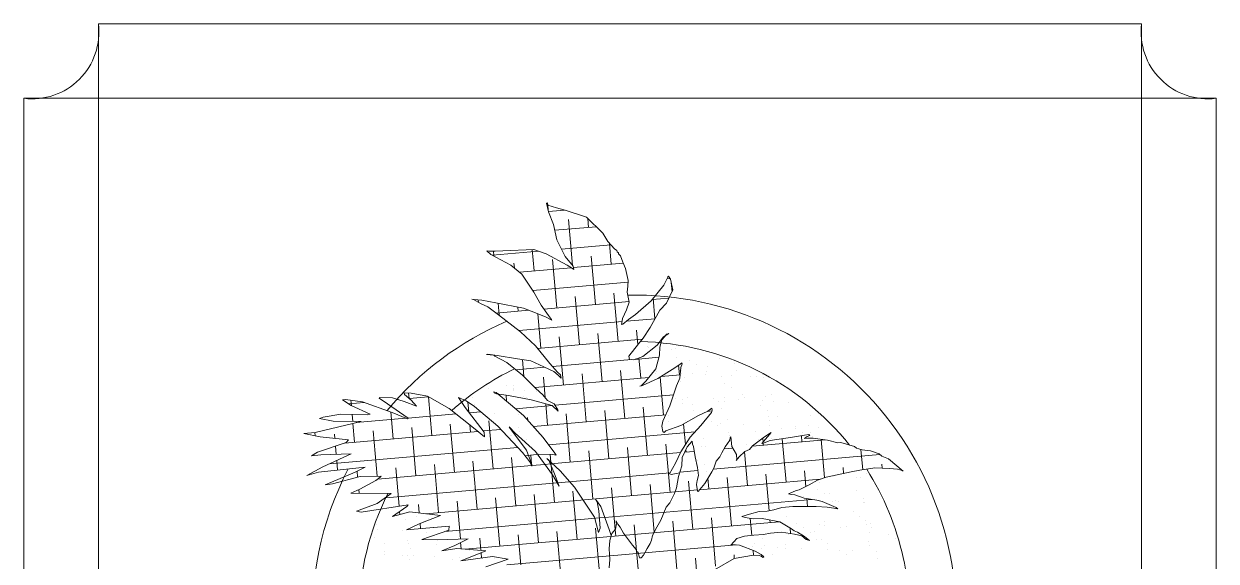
# Model space of a CAD drawing. Header units: inches. Extents: x 20.7 to 35, y 8 to 22.
# Drawn here: x 22.811 to 23.531, y 10.792 to 11.117 of the extents above; entities that cross this region are included whole.
import ezdxf

# ---------------------------------------------------------------- set-up
doc = ezdxf.new("R2010")
doc.units = ezdxf.units.IN
doc.header["$MEASUREMENT"] = 0
doc.layers.add('FURNITURE D 1 50', color=252, linetype='Continuous', lineweight=13)

msp = doc.modelspace()

# ---------------------------------------------------------------- linework, layer by layer
at = {"layer": 'FURNITURE D 1 50'}
for p, q in [((22.85643, 11.11678), (22.85643, 10.39678)), ((23.48643, 11.11678), (22.85643, 11.11678)), ((23.48643, 10.39678), (23.48643, 11.11678)), ((23.53143, 11.07178), (22.81143, 11.07178)), ((22.81143, 11.07178), (22.81143, 10.44178)), ((23.53143, 10.44178), (23.53143, 11.07178)), ((23.12709, 11.00848), (23.12761, 11.0086)), ((23.12826, 11.00324), (23.12709, 11.00848)), ((23.12761, 11.0086), (23.12789, 11.00733)), ((23.12814, 11.00378), (23.12778, 11.00783)), ((23.12789, 11.00733), (23.13316, 11.00565)), ((23.12821, 11.00345), (23.13788, 11.0043)), ((23.13131, 10.99557), (23.12826, 11.00324)), ((23.13316, 11.00565), (23.13838, 11.00415)), ((23.13838, 11.00415), (23.15126, 10.99999)), ((23.13335, 10.98636), (23.13131, 10.99557)), ((23.14277, 10.9708), (23.14033, 10.99864)), ((23.15126, 10.99999), (23.161, 10.99039)), ((23.1525, 10.99383), (23.15202, 10.99924)), ((23.13209, 10.99205), (23.1571, 10.99424)), ((23.161, 10.99039), (23.16401, 10.98537)), ((23.10059, 10.97967), (23.11945, 10.98043)), ((23.11957, 10.96746), (23.11844, 10.98039)), ((23.11945, 10.98043), (23.1268, 10.97789)), ((23.13831, 10.97627), (23.13335, 10.98636)), ((23.13615, 10.98066), (23.16585, 10.98326)), ((23.16401, 10.98537), (23.16802, 10.98076)), ((23.16619, 10.97154), (23.16509, 10.98413)), ((23.16802, 10.98076), (23.1696, 10.97979)), ((23.09109, 10.97965), (23.0925, 10.97939)), ((23.09346, 10.97752), (23.09109, 10.97965)), ((23.0925, 10.97939), (23.09603, 10.97942)), ((23.10548, 10.97108), (23.09346, 10.97752)), ((23.09442, 10.97701), (23.1223, 10.97945)), ((23.09529, 10.97654), (23.09503, 10.97941)), ((23.09603, 10.97942), (23.10059, 10.97967)), ((23.1268, 10.97789), (23.13947, 10.97103)), ((23.13326, 10.94517), (23.13071, 10.97431)), ((23.14316, 10.97033), (23.13831, 10.97627)), ((23.15657, 10.94721), (23.15403, 10.97635)), ((23.1696, 10.97979), (23.16976, 10.97906)), ((23.16976, 10.97906), (23.17043, 10.97845)), ((23.17043, 10.97845), (23.17055, 10.97791)), ((23.17055, 10.97791), (23.17165, 10.97664)), ((23.17165, 10.97664), (23.17305, 10.97278)), ((23.11215, 10.96554), (23.10548, 10.97108)), ((23.10767, 10.96927), (23.1074, 10.97227)), ((23.11076, 10.96669), (23.14187, 10.96941)), ((23.13947, 10.97103), (23.14266, 10.96889)), ((23.14266, 10.96889), (23.1436, 10.96834)), ((23.1436, 10.96834), (23.14316, 10.97033)), ((23.14333, 10.96954), (23.17332, 10.97217)), ((23.17305, 10.97278), (23.17471, 10.96897)), ((23.17471, 10.96897), (23.17631, 10.96174)), ((23.11945, 10.95465), (23.11215, 10.96554)), ((23.11878, 10.95565), (23.17629, 10.96068)), ((23.17631, 10.96174), (23.17625, 10.95832)), ((23.19017, 10.94946), (23.19786, 10.95893)), ((23.19786, 10.95893), (23.20034, 10.96366)), ((23.19986, 10.96274), (23.20169, 10.9629)), ((23.20022, 10.9642), (23.20074, 10.96431)), ((23.20034, 10.96366), (23.20022, 10.9642)), ((23.20074, 10.96431), (23.20196, 10.9625)), ((23.20196, 10.9625), (23.2034, 10.95599)), ((23.20288, 10.95494), (23.20238, 10.96059)), ((23.12392, 10.94673), (23.11945, 10.95465)), ((23.14696, 10.92288), (23.14441, 10.95202)), ((23.17027, 10.92492), (23.16772, 10.95406)), ((23.17625, 10.95832), (23.17572, 10.9546)), ((23.17572, 10.9546), (23.17704, 10.94863)), ((23.2034, 10.95599), (23.19944, 10.9481)), ((23.08204, 10.95053), (23.08346, 10.95028)), ((23.08294, 10.95016), (23.08204, 10.95053)), ((23.08759, 10.94759), (23.08294, 10.95016)), ((23.08346, 10.95028), (23.08793, 10.94975)), ((23.086, 10.94847), (23.08586, 10.94999)), ((23.09152, 10.94581), (23.08759, 10.94759)), ((23.08793, 10.94975), (23.09642, 10.94822)), ((23.09802, 10.94099), (23.09152, 10.94581)), ((23.09642, 10.94822), (23.11318, 10.94492)), ((23.09842, 10.94068), (23.09779, 10.94794)), ((23.10995, 10.94313), (23.10974, 10.9456)), ((23.11318, 10.94492), (23.12237, 10.94146)), ((23.12825, 10.94067), (23.12392, 10.94673)), ((23.12552, 10.94449), (23.17696, 10.94899)), ((23.17533, 10.94408), (23.17296, 10.93882)), ((23.17704, 10.94863), (23.17533, 10.94408)), ((23.18087, 10.94114), (23.19017, 10.94946)), ((23.19078, 10.9502), (23.20094, 10.95109)), ((23.19256, 10.93859), (23.19147, 10.95106)), ((23.19944, 10.9481), (23.1955, 10.94381)), ((23.09669, 10.94197), (23.11642, 10.9437)), ((23.11144, 10.93069), (23.09802, 10.94099)), ((23.11048, 10.93143), (23.17271, 10.93688)), ((23.12365, 10.92084), (23.12183, 10.94166)), ((23.12237, 10.94146), (23.12686, 10.93961)), ((23.12686, 10.93961), (23.13027, 10.93771)), ((23.13015, 10.93825), (23.12825, 10.94067)), ((23.13027, 10.93771), (23.13015, 10.93825)), ((23.17276, 10.93726), (23.17243, 10.9351)), ((23.17296, 10.93882), (23.17276, 10.93726)), ((23.17321, 10.93527), (23.17665, 10.93812)), ((23.17544, 10.93712), (23.19258, 10.93862)), ((23.17665, 10.93812), (23.18087, 10.94114)), ((23.1955, 10.94381), (23.18965, 10.93342)), ((23.12038, 10.92224), (23.11144, 10.93069)), ((23.16065, 10.90059), (23.1581, 10.92973)), ((23.17243, 10.9351), (23.17321, 10.93527)), ((23.18218, 10.92298), (23.18142, 10.93177)), ((23.18965, 10.93342), (23.18537, 10.92697)), ((23.19773, 10.92762), (23.20082, 10.92963)), ((23.20082, 10.92963), (23.19952, 10.92935)), ((23.12166, 10.92067), (23.18474, 10.92619)), ((23.13734, 10.89855), (23.13479, 10.92769)), ((23.1826, 10.92351), (23.17667, 10.91594)), ((23.18537, 10.92697), (23.1826, 10.92351)), ((23.18514, 10.91573), (23.19395, 10.92261)), ((23.19395, 10.92261), (23.19773, 10.92762)), ((23.19675, 10.92589), (23.19556, 10.92145)), ((23.1985, 10.92779), (23.19675, 10.92589)), ((23.19952, 10.92935), (23.1985, 10.92779)), ((23.09083, 10.91702), (23.0916, 10.9172)), ((23.09525, 10.91668), (23.09083, 10.91702)), ((23.0916, 10.9172), (23.09722, 10.91636)), ((23.09593, 10.91607), (23.09525, 10.91668)), ((23.10305, 10.91215), (23.09593, 10.91607)), ((23.09722, 10.91636), (23.10962, 10.91436)), ((23.12898, 10.91164), (23.12038, 10.92224)), ((23.17667, 10.91594), (23.17711, 10.91395)), ((23.17986, 10.91381), (23.18514, 10.91573)), ((23.18062, 10.91408), (23.19491, 10.91533)), ((23.18781, 10.92183), (23.18781, 10.92183)), ((23.18887, 10.92135), (23.18887, 10.92135)), ((23.19527, 10.91665), (23.19302, 10.90838)), ((23.19556, 10.92145), (23.19527, 10.91665)), ((23.20243, 10.92028), (23.20243, 10.92028)), ((23.20477, 10.92065), (23.20477, 10.92065)), ((23.20582, 10.91548), (23.20582, 10.91548)), ((23.21997, 10.91999), (23.21997, 10.91999)), ((23.1126, 10.90459), (23.10305, 10.91215)), ((23.10858, 10.90778), (23.12585, 10.90929)), ((23.10962, 10.91436), (23.11748, 10.91326)), ((23.11339, 10.9038), (23.11251, 10.91396)), ((23.11748, 10.91326), (23.12537, 10.90951)), ((23.12537, 10.90951), (23.13144, 10.90668)), ((23.13367, 10.90642), (23.12898, 10.91164)), ((23.13071, 10.90971), (23.17838, 10.91389)), ((23.17711, 10.91395), (23.17986, 10.91381)), ((23.18063, 10.91474), (23.18063, 10.91474)), ((23.18396, 10.90263), (23.18289, 10.91491)), ((23.19302, 10.90838), (23.18709, 10.90081)), ((23.20291, 10.90791), (23.20765, 10.91105)), ((23.20728, 10.90467), (23.20677, 10.91047)), ((23.20809, 10.90906), (23.2076, 10.9027)), ((23.20765, 10.91105), (23.20882, 10.91188)), ((23.20894, 10.91134), (23.20809, 10.90906)), ((23.20882, 10.91188), (23.20894, 10.91134)), ((23.21325, 10.91339), (23.21325, 10.91339)), ((23.21739, 10.91075), (23.21739, 10.91075)), ((23.22451, 10.90988), (23.22451, 10.90988)), ((23.23121, 10.91463), (23.23121, 10.91463)), ((23.2404, 10.91171), (23.2404, 10.91171)), ((23.12064, 10.89652), (23.1126, 10.90459)), ((23.12012, 10.89704), (23.18885, 10.90306)), ((23.12627, 10.89088), (23.12518, 10.90336)), ((23.13144, 10.90668), (23.13411, 10.90443)), ((23.1354, 10.90472), (23.13367, 10.90642)), ((23.13411, 10.90443), (23.13584, 10.90273)), ((23.13584, 10.90273), (23.1354, 10.90472)), ((23.15104, 10.87626), (23.14849, 10.9054)), ((23.17435, 10.8783), (23.1718, 10.90744)), ((23.18494, 10.89825), (23.19434, 10.90241)), ((23.18709, 10.90081), (23.1853, 10.89908)), ((23.18772, 10.90116), (23.18772, 10.90116)), ((23.19287, 10.90576), (23.19287, 10.90576)), ((23.19363, 10.90646), (23.19363, 10.90646)), ((23.19434, 10.90241), (23.20291, 10.90791)), ((23.19766, 10.88034), (23.19565, 10.90326)), ((23.19637, 10.90371), (23.20775, 10.90471)), ((23.2076, 10.9027), (23.20563, 10.89809)), ((23.20876, 10.90759), (23.20876, 10.90759)), ((23.20883, 10.9058), (23.20883, 10.9058)), ((23.21017, 10.90313), (23.21017, 10.90313)), ((23.21504, 10.90552), (23.21504, 10.90552)), ((23.22304, 10.90518), (23.22304, 10.90518)), ((23.22387, 10.90662), (23.22387, 10.90662)), ((23.23265, 10.90368), (23.23265, 10.90368)), ((23.23894, 10.90448), (23.23894, 10.90448)), ((23.24181, 10.90725), (23.24181, 10.90725)), ((23.25048, 10.90353), (23.25048, 10.90353)), ((23.25413, 10.90382), (23.25413, 10.90382)), ((23.25774, 10.90516), (23.25774, 10.90516)), ((23.25805, 10.90284), (23.25805, 10.90284)), ((23.04539, 10.89369), (23.04108, 10.89392)), ((23.04108, 10.89392), (23.04122, 10.89284)), ((23.0441, 10.89043), (23.0438, 10.89378)), ((23.05519, 10.89175), (23.04539, 10.89369)), ((23.09188, 10.89622), (23.09188, 10.89622)), ((23.09527, 10.8945), (23.09543, 10.89378)), ((23.09673, 10.89406), (23.09527, 10.8945)), ((23.09543, 10.89378), (23.09689, 10.89334)), ((23.10538, 10.88688), (23.09673, 10.89406)), ((23.10281, 10.89828), (23.10281, 10.89828)), ((23.10692, 10.89853), (23.10692, 10.89853)), ((23.10695, 10.89564), (23.10695, 10.89564)), ((23.10707, 10.89556), (23.10707, 10.89556)), ((23.10723, 10.89621), (23.10723, 10.89621)), ((23.11385, 10.89524), (23.11385, 10.89524)), ((23.12475, 10.89269), (23.12064, 10.89652)), ((23.12129, 10.89494), (23.12129, 10.89494)), ((23.18339, 10.8979), (23.18494, 10.89825)), ((23.18416, 10.89807), (23.18339, 10.8979)), ((23.1853, 10.89908), (23.18416, 10.89807)), ((23.20563, 10.89809), (23.20151, 10.88599)), ((23.20777, 10.90063), (23.20777, 10.90063)), ((23.23468, 10.89973), (23.23468, 10.89973)), ((23.23883, 10.89709), (23.23883, 10.89709)), ((23.00572, 10.88976), (23.00388, 10.88962)), ((23.00388, 10.88962), (23.00903, 10.88627)), ((23.016, 10.88839), (23.00572, 10.88976)), ((23.00759, 10.8872), (23.01703, 10.88802)), ((23.00923, 10.88617), (23.00896, 10.88933)), ((23.0339, 10.88206), (23.016, 10.88839)), ((23.02627, 10.89113), (23.02591, 10.8907)), ((23.02591, 10.8907), (23.03094, 10.88721)), ((23.03404, 10.89089), (23.02627, 10.89113)), ((23.03094, 10.88721), (23.04348, 10.87862)), ((23.04111, 10.88859), (23.03404, 10.89089)), ((23.03649, 10.88973), (23.03737, 10.8898)), ((23.04846, 10.8858), (23.04111, 10.88859)), ((23.04122, 10.89284), (23.04528, 10.88943)), ((23.04413, 10.8904), (23.05578, 10.89141)), ((23.04528, 10.88943), (23.04846, 10.8858)), ((23.06836, 10.88433), (23.05519, 10.89175)), ((23.05779, 10.8681), (23.05575, 10.89143)), ((23.07856, 10.88905), (23.07395, 10.89099)), ((23.07395, 10.89099), (23.07793, 10.885)), ((23.08359, 10.88556), (23.07856, 10.88905)), ((23.08005, 10.88223), (23.07951, 10.8884)), ((23.08221, 10.89112), (23.08221, 10.89112)), ((23.08362, 10.88666), (23.08362, 10.88666)), ((23.09689, 10.89334), (23.10418, 10.8923)), ((23.09796, 10.8934), (23.09796, 10.8934)), ((23.10295, 10.8889), (23.10264, 10.89252)), ((23.10418, 10.8923), (23.11782, 10.88963)), ((23.1131, 10.88025), (23.10538, 10.88688)), ((23.11343, 10.89152), (23.11343, 10.89152)), ((23.11525, 10.89077), (23.11525, 10.89077)), ((23.11782, 10.88963), (23.13054, 10.8862)), ((23.12771, 10.88917), (23.12475, 10.89269)), ((23.12773, 10.87422), (23.12659, 10.88726)), ((23.13167, 10.88721), (23.12771, 10.88917)), ((23.13385, 10.88352), (23.13167, 10.88721)), ((23.13218, 10.88635), (23.20377, 10.89262)), ((23.20501, 10.89015), (23.20501, 10.89015)), ((23.20916, 10.88751), (23.20916, 10.88751)), ((23.20921, 10.88968), (23.20921, 10.88968)), ((23.2119, 10.89098), (23.2119, 10.89098)), ((23.21524, 10.88706), (23.21524, 10.88706)), ((23.2278, 10.89029), (23.2278, 10.89029)), ((23.23112, 10.8889), (23.23112, 10.8889)), ((23.2343, 10.89116), (23.2343, 10.89116)), ((23.23461, 10.88884), (23.23461, 10.88884)), ((23.24299, 10.88962), (23.24299, 10.88962)), ((23.2453, 10.89297), (23.2453, 10.89297)), ((23.24687, 10.89118), (23.24687, 10.89118)), ((23.2572, 10.889), (23.2572, 10.889)), ((23.25949, 10.89189), (23.25949, 10.89189)), ((23.26276, 10.89302), (23.26276, 10.89302)), ((23.26417, 10.88855), (23.26417, 10.88855)), ((23.2731, 10.88831), (23.2731, 10.88831)), ((23.00277, 10.88088), (22.99225, 10.87907)), ((23.01908, 10.88049), (23.00277, 10.88088)), ((23.00903, 10.88627), (23.02052, 10.88097)), ((23.01007, 10.87662), (23.00971, 10.88071)), ((23.02052, 10.88097), (23.01908, 10.88049)), ((23.03448, 10.86606), (23.03306, 10.88236)), ((23.04301, 10.87805), (23.0339, 10.88206)), ((23.04346, 10.87859), (23.0724, 10.88112)), ((23.08396, 10.87196), (23.06836, 10.88433)), ((23.07793, 10.885), (23.08933, 10.87011)), ((23.08036, 10.88182), (23.08732, 10.88243)), ((23.09762, 10.87379), (23.08359, 10.88556)), ((23.09593, 10.88136), (23.09593, 10.88136)), ((23.10842, 10.88427), (23.1305, 10.88621)), ((23.11015, 10.88074), (23.11015, 10.88074)), ((23.12502, 10.86696), (23.1131, 10.88025)), ((23.11918, 10.87347), (23.19901, 10.88046)), ((23.13054, 10.8862), (23.13401, 10.88279)), ((23.13401, 10.88279), (23.13385, 10.88352)), ((23.14142, 10.85193), (23.13887, 10.88107)), ((23.16473, 10.85397), (23.16218, 10.88311)), ((23.18804, 10.85601), (23.18549, 10.88515)), ((23.20151, 10.88599), (23.19732, 10.87672)), ((23.20089, 10.88032), (23.20089, 10.88032)), ((23.2082, 10.8742), (23.21884, 10.88016)), ((23.21563, 10.88338), (23.21563, 10.88338)), ((23.21884, 10.88016), (23.22452, 10.88274)), ((23.22661, 10.88188), (23.22016, 10.8742)), ((23.22436, 10.88267), (23.22696, 10.8829)), ((23.22452, 10.88274), (23.22683, 10.88458)), ((23.22711, 10.88332), (23.22661, 10.88188)), ((23.22683, 10.88458), (23.22711, 10.88332)), ((23.23253, 10.88443), (23.23253, 10.88443)), ((23.25611, 10.88608), (23.25611, 10.88608)), ((23.26026, 10.88344), (23.26026, 10.88344)), ((23.26114, 10.87936), (23.26114, 10.87936)), ((23.26673, 10.87932), (23.26673, 10.87932)), ((23.28632, 10.8801), (23.28632, 10.8801)), ((23.0151, 10.87658), (22.98734, 10.86991)), ((22.99225, 10.87907), (22.98993, 10.87837)), ((22.98993, 10.87837), (22.99824, 10.87671)), ((22.99824, 10.87671), (23.0151, 10.87658)), ((23.01117, 10.86402), (23.01018, 10.8754)), ((23.01204, 10.87584), (23.04206, 10.87847)), ((23.04348, 10.87862), (23.04301, 10.87805)), ((23.04818, 10.84377), (23.04563, 10.87291)), ((23.07149, 10.84581), (23.06894, 10.87495)), ((23.0811, 10.87014), (23.08072, 10.87453)), ((23.0948, 10.84785), (23.09225, 10.87699)), ((23.11262, 10.85782), (23.09762, 10.87379)), ((23.1045, 10.87333), (23.10577, 10.87154)), ((23.10821, 10.86949), (23.1045, 10.87333)), ((23.10457, 10.87242), (23.10457, 10.87242)), ((23.11032, 10.87273), (23.11032, 10.87273)), ((23.11571, 10.87734), (23.11556, 10.87903)), ((23.19732, 10.87672), (23.19662, 10.87372)), ((23.19662, 10.87372), (23.19734, 10.87047)), ((23.19916, 10.87087), (23.2082, 10.8742)), ((23.20076, 10.87679), (23.20076, 10.87679)), ((23.21096, 10.86259), (23.20986, 10.87513)), ((23.21086, 10.87715), (23.21086, 10.87715)), ((23.22016, 10.8742), (23.21385, 10.86711)), ((23.22645, 10.87649), (23.22645, 10.87649)), ((23.23059, 10.87385), (23.23059, 10.87385)), ((23.23185, 10.87543), (23.23185, 10.87543)), ((23.23605, 10.87789), (23.23605, 10.87789)), ((23.24606, 10.87481), (23.24606, 10.87481)), ((23.26144, 10.87704), (23.26144, 10.87704)), ((23.26196, 10.87411), (23.26196, 10.87411)), ((23.26924, 10.87248), (23.26924, 10.87248)), ((23.27716, 10.87345), (23.27716, 10.87345)), ((23.27755, 10.87243), (23.27755, 10.87243)), ((23.28513, 10.87432), (23.28513, 10.87432)), ((23.29137, 10.87283), (23.29137, 10.87283)), ((22.98734, 10.86991), (22.98058, 10.86929)), ((22.98058, 10.86929), (22.99039, 10.86735)), ((22.98734, 10.86796), (22.98717, 10.86989)), ((22.99039, 10.86735), (23.00743, 10.86537)), ((22.99923, 10.86633), (22.99901, 10.86883)), ((23.00517, 10.8635), (23.08565, 10.87054)), ((23.00743, 10.86537), (23.00612, 10.86381)), ((23.02471, 10.84347), (23.02232, 10.87087)), ((23.08965, 10.86718), (23.08396, 10.87196)), ((23.08879, 10.87081), (23.09953, 10.87175)), ((23.08933, 10.87011), (23.08965, 10.86718)), ((23.10519, 10.86828), (23.10519, 10.86828)), ((23.10577, 10.87154), (23.11489, 10.85929)), ((23.10598, 10.86796), (23.10598, 10.86796)), ((23.12034, 10.85835), (23.10821, 10.86949)), ((23.11062, 10.87041), (23.11062, 10.87041)), ((23.1149, 10.86585), (23.1149, 10.86585)), ((23.13204, 10.85733), (23.12502, 10.86696)), ((23.12825, 10.86252), (23.21665, 10.87025)), ((23.19734, 10.87047), (23.19802, 10.86986)), ((23.19802, 10.86986), (23.19916, 10.87087)), ((23.21385, 10.86711), (23.2082, 10.85827)), ((23.22185, 10.86608), (23.22185, 10.86608)), ((23.23498, 10.86123), (23.23766, 10.86526)), ((23.23706, 10.86973), (23.23706, 10.86973)), ((23.2376, 10.86837), (23.2376, 10.86837)), ((23.23766, 10.86526), (23.23789, 10.86676)), ((23.23789, 10.86676), (23.23836, 10.86733)), ((23.23836, 10.86733), (23.239, 10.86148)), ((23.25116, 10.86153), (23.29524, 10.86539)), ((23.25135, 10.86175), (23.25868, 10.86719)), ((23.25349, 10.8702), (23.25349, 10.8702)), ((23.25489, 10.86574), (23.25489, 10.86574)), ((23.26268, 10.86988), (23.25708, 10.86322)), ((23.25781, 10.86408), (23.2576, 10.86639)), ((23.25853, 10.8637), (23.26209, 10.86506)), ((23.25868, 10.86719), (23.26268, 10.86988)), ((23.26209, 10.86506), (23.27555, 10.86706)), ((23.26288, 10.86609), (23.26288, 10.86609)), ((23.27167, 10.83983), (23.26937, 10.86614)), ((23.27555, 10.86706), (23.28277, 10.86824)), ((23.28129, 10.86416), (23.28096, 10.86795)), ((23.28169, 10.86979), (23.28169, 10.86979)), ((23.28277, 10.86824), (23.28551, 10.86861)), ((23.28455, 10.86748), (23.28284, 10.86626)), ((23.28284, 10.86626), (23.28481, 10.86654)), ((23.28611, 10.8681), (23.28455, 10.86748)), ((23.28481, 10.86654), (23.28815, 10.86639)), ((23.28551, 10.86861), (23.28611, 10.8681)), ((23.28653, 10.86986), (23.28653, 10.86986)), ((23.28797, 10.86757), (23.28797, 10.86757)), ((23.28815, 10.86639), (23.29681, 10.86516)), ((23.29492, 10.84262), (23.2929, 10.86572)), ((23.29681, 10.86516), (23.30287, 10.86371)), ((22.98881, 10.85804), (22.98517, 10.85578)), ((23.00612, 10.86381), (22.98881, 10.85804)), ((22.99607, 10.85096), (23.10972, 10.8609)), ((23.00007, 10.85667), (22.99963, 10.86165)), ((23.11206, 10.85946), (23.11206, 10.85946)), ((23.11695, 10.85225), (23.11262, 10.85782)), ((23.11489, 10.85929), (23.11822, 10.85046)), ((23.12015, 10.85874), (23.12015, 10.85874)), ((23.13073, 10.84431), (23.12034, 10.85835)), ((23.12947, 10.85088), (23.20795, 10.85775)), ((23.15512, 10.82964), (23.15257, 10.85878)), ((23.17843, 10.83168), (23.17588, 10.86082)), ((23.20174, 10.83372), (23.19919, 10.86285)), ((23.2082, 10.85827), (23.20486, 10.85128)), ((23.20906, 10.8547), (23.21204, 10.86114)), ((23.21058, 10.85798), (23.21624, 10.85847)), ((23.21135, 10.85805), (23.21124, 10.8594)), ((23.21204, 10.86114), (23.21502, 10.86469)), ((23.21261, 10.86388), (23.21261, 10.86388)), ((23.21502, 10.86469), (23.2152, 10.86284)), ((23.2152, 10.86284), (23.21574, 10.86142)), ((23.21574, 10.86142), (23.21678, 10.85523)), ((23.22071, 10.86123), (23.22071, 10.86123)), ((23.22326, 10.86162), (23.22326, 10.86162)), ((23.23297, 10.8576), (23.23498, 10.86123)), ((23.23433, 10.86006), (23.23953, 10.86051)), ((23.23467, 10.86009), (23.23462, 10.86059)), ((23.239, 10.86148), (23.24175, 10.85651)), ((23.24338, 10.85515), (23.24688, 10.85849)), ((23.24836, 10.83779), (23.24658, 10.8582)), ((23.24688, 10.85849), (23.24956, 10.85962)), ((23.24788, 10.86284), (23.24788, 10.86284)), ((23.24956, 10.85962), (23.25135, 10.86175)), ((23.25708, 10.86322), (23.25853, 10.8637)), ((23.25798, 10.86213), (23.25786, 10.86348)), ((23.30287, 10.86371), (23.30472, 10.86385)), ((23.30472, 10.86385), (23.30968, 10.86234)), ((23.30968, 10.86234), (23.31307, 10.86143)), ((23.31307, 10.86143), (23.31429, 10.8604)), ((23.31429, 10.8604), (23.31567, 10.85997)), ((23.31567, 10.85997), (23.31757, 10.85935)), ((23.31799, 10.84736), (23.31692, 10.85956)), ((23.31757, 10.85935), (23.3226, 10.85875)), ((23.3226, 10.85875), (23.32798, 10.8569)), ((22.98517, 10.85578), (22.99084, 10.85634)), ((22.99084, 10.85634), (23.00906, 10.857)), ((23.00906, 10.857), (22.99202, 10.84907)), ((23.0009, 10.84717), (23.00039, 10.85297)), ((23.06187, 10.82148), (23.05932, 10.85062)), ((23.08518, 10.82352), (23.08263, 10.85266)), ((23.10849, 10.82556), (23.10595, 10.8547)), ((23.1142, 10.85579), (23.12239, 10.85671)), ((23.11815, 10.84955), (23.11695, 10.85225)), ((23.11801, 10.85102), (23.11756, 10.85617)), ((23.11822, 10.85046), (23.11815, 10.84955)), ((23.11818, 10.84989), (23.12609, 10.85059)), ((23.12239, 10.85671), (23.13087, 10.8565)), ((23.12609, 10.85059), (23.12947, 10.85088)), ((23.13525, 10.84681), (23.12727, 10.85423)), ((23.12727, 10.85423), (23.12849, 10.8532)), ((23.12849, 10.8532), (23.13197, 10.84497)), ((23.12967, 10.85199), (23.12927, 10.85654)), ((23.12985, 10.84999), (23.12967, 10.85199)), ((23.13087, 10.8565), (23.13284, 10.85618)), ((23.13284, 10.85618), (23.13204, 10.85733)), ((23.20486, 10.85128), (23.20135, 10.845)), ((23.20868, 10.84971), (23.20906, 10.8547)), ((23.21678, 10.85523), (23.21823, 10.8487)), ((23.21821, 10.85325), (23.21821, 10.85325)), ((23.22235, 10.85061), (23.22235, 10.85061)), ((23.22767, 10.84773), (23.3284, 10.85654)), ((23.22805, 10.84843), (23.22945, 10.85258)), ((23.22945, 10.85258), (23.23171, 10.85527)), ((23.23171, 10.85527), (23.23297, 10.8576)), ((23.2416, 10.85302), (23.24338, 10.85515)), ((23.24207, 10.85359), (23.2416, 10.85302)), ((23.24175, 10.85651), (23.24207, 10.85359)), ((23.32798, 10.8569), (23.3296, 10.85553)), ((23.32966, 10.84828), (23.32944, 10.85076)), ((23.3296, 10.85553), (23.33348, 10.85397)), ((23.33348, 10.85397), (23.34243, 10.84646)), ((22.99202, 10.84907), (22.98222, 10.844)), ((22.98222, 10.844), (22.9894, 10.84595)), ((22.9894, 10.84595), (23.01753, 10.84893)), ((23.01157, 10.84595), (22.99335, 10.83828)), ((22.99773, 10.83896), (23.01462, 10.84339)), ((23.01753, 10.84893), (23.01157, 10.84595)), ((23.01301, 10.84297), (23.0127, 10.84652)), ((23.01462, 10.84339), (23.02717, 10.84349)), ((23.02511, 10.84175), (23.11801, 10.84988)), ((23.02717, 10.84349), (23.02669, 10.84293)), ((23.03805, 10.82533), (23.03601, 10.84858)), ((23.13181, 10.8276), (23.12985, 10.84999)), ((23.13464, 10.83741), (23.13073, 10.84431)), ((23.13197, 10.84497), (23.13464, 10.83741)), ((23.13389, 10.83952), (23.2016, 10.84545)), ((23.1439, 10.83689), (23.13525, 10.84681)), ((23.20135, 10.845), (23.20229, 10.84445)), ((23.20229, 10.84445), (23.20746, 10.8456)), ((23.2055, 10.83642), (23.20679, 10.84332)), ((23.20679, 10.84332), (23.20868, 10.84971)), ((23.20757, 10.84597), (23.21842, 10.84692)), ((23.21873, 10.84393), (23.21796, 10.84095)), ((23.21823, 10.8487), (23.21873, 10.84393)), ((23.22257, 10.83902), (23.22679, 10.84611)), ((23.22378, 10.84642), (23.22378, 10.84642)), ((23.22679, 10.84611), (23.22805, 10.84843)), ((23.26143, 10.82264), (23.25951, 10.84464)), ((23.28364, 10.83725), (23.28282, 10.84668)), ((23.30258, 10.84438), (23.29588, 10.84299)), ((23.31105, 10.84621), (23.30258, 10.84438)), ((23.30643, 10.84521), (23.30613, 10.84872)), ((23.31631, 10.84711), (23.31105, 10.84621)), ((23.32538, 10.84844), (23.31631, 10.84711)), ((23.32041, 10.84512), (23.32041, 10.84512)), ((23.33412, 10.84812), (23.32538, 10.84844)), ((23.33895, 10.84769), (23.33412, 10.84812)), ((23.34182, 10.84697), (23.33895, 10.84769)), ((23.34151, 10.84705), (23.34149, 10.84725)), ((23.34243, 10.84646), (23.34182, 10.84697)), ((22.99335, 10.83828), (22.99773, 10.83896)), ((23.02394, 10.84089), (23.01435, 10.83564)), ((23.02669, 10.84293), (23.02394, 10.84089)), ((23.02997, 10.83043), (23.13346, 10.83949)), ((23.13346, 10.83949), (23.13389, 10.83952)), ((23.15603, 10.81874), (23.1439, 10.83689)), ((23.16847, 10.81127), (23.16626, 10.83648)), ((23.19209, 10.8097), (23.18957, 10.83852)), ((23.20438, 10.83302), (23.2055, 10.83642)), ((23.21543, 10.81142), (23.21288, 10.84056)), ((23.21796, 10.84095), (23.21767, 10.83854)), ((23.21767, 10.83854), (23.21824, 10.83468)), ((23.21865, 10.83434), (23.22257, 10.83902)), ((23.21942, 10.83526), (23.29239, 10.84165)), ((23.22505, 10.83576), (23.22448, 10.84223)), ((23.23874, 10.81346), (23.23619, 10.8426)), ((23.28567, 10.83826), (23.27971, 10.83529)), ((23.29075, 10.84101), (23.28567, 10.83826)), ((23.29588, 10.84299), (23.29075, 10.84101)), ((23.29167, 10.83945), (23.29167, 10.83945)), ((23.30018, 10.84308), (23.30018, 10.84308)), ((23.31439, 10.84246), (23.31439, 10.84246)), ((23.31655, 10.84251), (23.31655, 10.84251)), ((23.01435, 10.83564), (23.00887, 10.83324)), ((23.00887, 10.83324), (23.03329, 10.83304)), ((23.01387, 10.8332), (23.01368, 10.83535)), ((23.03329, 10.83304), (23.02472, 10.82695)), ((23.05414, 10.8208), (23.20469, 10.83397)), ((23.09888, 10.80123), (23.09633, 10.83037)), ((23.12219, 10.80327), (23.11964, 10.83241)), ((23.1455, 10.80531), (23.14295, 10.83445)), ((23.15977, 10.82526), (23.15654, 10.82967)), ((23.15654, 10.82967), (23.1576, 10.82805)), ((23.16227, 10.81852), (23.28732, 10.82946)), ((23.20147, 10.82749), (23.20438, 10.83302)), ((23.20469, 10.83397), (23.21817, 10.83515)), ((23.21824, 10.83468), (23.21865, 10.83434)), ((23.27739, 10.83458), (23.27315, 10.83283)), ((23.27315, 10.83283), (23.27484, 10.83237)), ((23.27484, 10.83237), (23.2771, 10.83217)), ((23.2771, 10.83217), (23.28267, 10.83015)), ((23.27971, 10.83529), (23.27739, 10.83458)), ((23.28232, 10.83097), (23.28232, 10.83097)), ((23.28267, 10.83015), (23.29037, 10.829)), ((23.2847, 10.82519), (23.28428, 10.82991)), ((23.29037, 10.829), (23.29344, 10.82812)), ((23.29074, 10.83553), (23.29074, 10.83553)), ((23.29489, 10.83289), (23.29489, 10.83289)), ((23.29821, 10.83281), (23.29821, 10.83281)), ((23.31396, 10.83509), (23.31396, 10.83509)), ((23.3182, 10.82998), (23.3182, 10.82998)), ((23.02472, 10.82695), (23.01226, 10.82242)), ((23.01226, 10.82242), (23.01512, 10.82171)), ((23.01512, 10.82171), (23.04348, 10.82619)), ((23.04264, 10.8252), (23.03407, 10.8191)), ((23.03407, 10.8191), (23.04445, 10.82199)), ((23.03848, 10.82033), (23.03833, 10.82213)), ((23.04348, 10.82619), (23.04264, 10.8252)), ((23.04445, 10.82199), (23.06299, 10.81972)), ((23.05014, 10.82129), (23.04971, 10.82629)), ((23.07501, 10.80557), (23.07302, 10.82833)), ((23.1576, 10.82805), (23.1586, 10.82262)), ((23.1586, 10.82262), (23.15953, 10.81218)), ((23.16497, 10.81123), (23.15977, 10.82526)), ((23.196, 10.81685), (23.19921, 10.82479)), ((23.19921, 10.82479), (23.20147, 10.82749)), ((23.25545, 10.82206), (23.24972, 10.82059)), ((23.26024, 10.8224), (23.25545, 10.82206)), ((23.26441, 10.82324), (23.26024, 10.8224)), ((23.26906, 10.82466), (23.26441, 10.82324)), ((23.26522, 10.8233), (23.26522, 10.8233)), ((23.26798, 10.82423), (23.26798, 10.82423)), ((23.27581, 10.82527), (23.26906, 10.82466)), ((23.28543, 10.82518), (23.27581, 10.82527)), ((23.28986, 10.82509), (23.28543, 10.82518)), ((23.29654, 10.8248), (23.28986, 10.82509)), ((23.29312, 10.8285), (23.29312, 10.8285)), ((23.29344, 10.82812), (23.30193, 10.82462)), ((23.30049, 10.82414), (23.29654, 10.8248)), ((23.29962, 10.82835), (23.29962, 10.82835)), ((23.30295, 10.82377), (23.30049, 10.82414)), ((23.30136, 10.82877), (23.30136, 10.82877)), ((23.30193, 10.82462), (23.30295, 10.82377)), ((23.30325, 10.82827), (23.30325, 10.82827)), ((23.31218, 10.82188), (23.31218, 10.82188)), ((23.31851, 10.82766), (23.31851, 10.82766)), ((23.31915, 10.82757), (23.31915, 10.82757)), ((23.04175, 10.81744), (23.04175, 10.81744)), ((23.05005, 10.81463), (23.04253, 10.81103)), ((23.04843, 10.81897), (23.04843, 10.81897)), ((23.06299, 10.81972), (23.05005, 10.81463)), ((23.05098, 10.81177), (23.0507, 10.81488)), ((23.05258, 10.81633), (23.05258, 10.81633)), ((23.05579, 10.81821), (23.05579, 10.81821)), ((23.06573, 10.81007), (23.15899, 10.81823)), ((23.07784, 10.79939), (23.26758, 10.81599)), ((23.15835, 10.80954), (23.15603, 10.81874)), ((23.15899, 10.81823), (23.16227, 10.81852)), ((23.16867, 10.81151), (23.16923, 10.81466)), ((23.16905, 10.81651), (23.1702, 10.81458)), ((23.16918, 10.81543), (23.16905, 10.81651)), ((23.16923, 10.81466), (23.16918, 10.81543)), ((23.1702, 10.81458), (23.17147, 10.81279)), ((23.19364, 10.81279), (23.196, 10.81685)), ((23.20582, 10.78709), (23.20327, 10.81623)), ((23.22913, 10.78913), (23.22658, 10.81827)), ((23.24972, 10.82059), (23.24507, 10.81918)), ((23.24507, 10.81918), (23.24696, 10.81855)), ((23.24696, 10.81855), (23.25188, 10.81781)), ((23.25099, 10.80775), (23.25009, 10.81808)), ((23.25188, 10.81781), (23.25719, 10.81794)), ((23.25719, 10.81794), (23.26796, 10.81591)), ((23.26206, 10.8155), (23.26192, 10.81705)), ((23.26796, 10.81591), (23.27509, 10.81162)), ((23.27169, 10.81918), (23.27169, 10.81918)), ((23.2779, 10.81469), (23.2779, 10.81469)), ((23.29477, 10.81597), (23.29477, 10.81597)), ((23.31632, 10.81924), (23.31632, 10.81924)), ((23.31995, 10.81671), (23.31995, 10.81671)), ((23.32279, 10.81511), (23.32279, 10.81511)), ((23.02415, 10.8141), (23.02415, 10.8141)), ((23.02503, 10.81105), (23.02503, 10.81105)), ((23.04023, 10.81039), (23.04023, 10.81039)), ((23.04253, 10.81103), (23.06834, 10.8133)), ((23.06804, 10.81089), (23.05182, 10.80517)), ((23.05444, 10.80977), (23.05444, 10.80977)), ((23.05905, 10.8122), (23.05905, 10.8122)), ((23.06834, 10.8133), (23.06804, 10.81089)), ((23.11161, 10.78989), (23.11002, 10.80807)), ((23.13588, 10.78098), (23.13334, 10.81011)), ((23.1592, 10.78302), (23.15665, 10.81215)), ((23.15953, 10.81218), (23.15835, 10.80954)), ((23.16619, 10.80773), (23.16497, 10.81123)), ((23.16533, 10.80465), (23.16653, 10.80896)), ((23.16653, 10.80896), (23.16867, 10.81151)), ((23.16881, 10.80735), (23.16847, 10.81127)), ((23.17147, 10.81279), (23.17357, 10.80909)), ((23.17357, 10.80909), (23.17897, 10.80191)), ((23.18251, 10.78505), (23.17996, 10.81419)), ((23.19044, 10.80485), (23.19109, 10.80768)), ((23.19109, 10.80768), (23.19364, 10.81279)), ((23.19212, 10.80939), (23.19209, 10.8097)), ((23.24654, 10.80731), (23.24189, 10.8059)), ((23.2522, 10.80787), (23.24654, 10.80731)), ((23.25807, 10.80826), (23.2522, 10.80787)), ((23.26225, 10.80911), (23.25807, 10.80826)), ((23.269, 10.80973), (23.26225, 10.80911)), ((23.2769, 10.80841), (23.269, 10.80973)), ((23.27305, 10.80816), (23.27305, 10.80816)), ((23.27438, 10.80883), (23.27409, 10.81223)), ((23.27509, 10.81162), (23.27652, 10.81043)), ((23.27652, 10.81043), (23.27862, 10.80963)), ((23.28126, 10.80741), (23.2769, 10.80841)), ((23.27862, 10.80963), (23.28275, 10.80713)), ((23.2839, 10.80519), (23.28126, 10.80741)), ((23.28251, 10.81229), (23.28251, 10.81229)), ((23.28665, 10.80965), (23.28665, 10.80965)), ((23.28894, 10.81), (23.28894, 10.81)), ((23.29211, 10.81407), (23.29211, 10.81407)), ((23.29507, 10.81365), (23.29507, 10.81365)), ((23.30469, 10.81228), (23.30469, 10.81228)), ((23.30801, 10.81338), (23.30801, 10.81338)), ((23.32058, 10.81411), (23.32058, 10.81411)), ((23.32198, 10.80965), (23.32198, 10.80965)), ((23.3232, 10.81272), (23.3232, 10.81272)), ((23.33361, 10.80822), (23.33361, 10.80822)), ((23.33742, 10.81209), (23.33742, 10.81209)), ((23.02291, 10.80674), (23.02291, 10.80674)), ((23.02938, 10.80262), (23.02938, 10.80262)), ((23.0434, 10.80491), (23.0434, 10.80491)), ((23.0437, 10.80259), (23.0437, 10.80259)), ((23.05182, 10.80517), (23.06144, 10.80508)), ((23.06086, 10.80215), (23.06086, 10.80215)), ((23.06144, 10.80508), (23.07966, 10.80574)), ((23.07178, 10.80171), (23.06385, 10.79846)), ((23.06986, 10.80531), (23.06986, 10.80531)), ((23.07966, 10.80574), (23.07178, 10.80171)), ((23.07553, 10.79957), (23.07519, 10.80346)), ((23.08736, 10.79862), (23.08671, 10.80604)), ((23.10307, 10.78985), (23.24154, 10.80196)), ((23.16495, 10.79965), (23.16533, 10.80465)), ((23.17897, 10.80191), (23.18125, 10.79926)), ((23.18788, 10.79974), (23.18974, 10.80277)), ((23.18974, 10.80277), (23.19044, 10.80485)), ((23.24189, 10.8059), (23.23844, 10.80178)), ((23.23844, 10.80178), (23.23879, 10.80221)), ((23.23879, 10.80221), (23.24363, 10.80178)), ((23.24141, 10.80404), (23.24141, 10.80404)), ((23.24363, 10.80178), (23.25309, 10.79819)), ((23.25156, 10.80116), (23.25156, 10.80116)), ((23.25284, 10.8027), (23.25284, 10.8027)), ((23.25698, 10.80006), (23.25698, 10.80006)), ((23.2573, 10.80588), (23.2573, 10.80588)), ((23.25871, 10.80141), (23.25871, 10.80141)), ((23.26676, 10.8005), (23.26676, 10.8005)), ((23.27133, 10.80197), (23.27133, 10.80197)), ((23.28275, 10.80713), (23.2858, 10.80457)), ((23.28339, 10.80563), (23.28443, 10.80572)), ((23.2858, 10.80457), (23.2839, 10.80519)), ((23.29035, 10.80553), (23.29035, 10.80553)), ((23.29312, 10.80553), (23.29312, 10.80553)), ((23.29651, 10.8027), (23.29651, 10.8027)), ((23.3216, 10.80418), (23.3216, 10.80418)), ((23.32191, 10.80186), (23.32191, 10.80186)), ((23.33775, 10.80558), (23.33775, 10.80558)), ((23.02909, 10.79619), (23.02909, 10.79619)), ((23.02922, 10.79803), (23.02922, 10.79803)), ((23.04019, 10.79573), (23.04019, 10.79573)), ((23.0433, 10.79557), (23.0433, 10.79557)), ((23.04434, 10.79309), (23.04434, 10.79309)), ((23.04511, 10.79986), (23.04511, 10.79986)), ((23.04652, 10.7954), (23.04652, 10.7954)), ((23.0592, 10.79488), (23.0592, 10.79488)), ((23.06385, 10.79846), (23.07293, 10.79978)), ((23.06389, 10.79846), (23.06389, 10.79847)), ((23.07023, 10.79312), (23.07023, 10.79312)), ((23.07293, 10.79978), (23.09045, 10.79837)), ((23.07439, 10.79422), (23.07439, 10.79422)), ((23.07539, 10.7924), (23.09451, 10.79496)), ((23.07683, 10.79288), (23.07539, 10.7924)), ((23.09045, 10.79837), (23.07683, 10.79288)), ((23.08048, 10.79855), (23.08048, 10.79855)), ((23.08776, 10.79406), (23.08749, 10.79718)), ((23.08861, 10.7936), (23.08861, 10.7936)), ((23.10391, 10.79336), (23.09036, 10.78878)), ((23.09451, 10.79496), (23.10391, 10.79336)), ((23.09542, 10.79386), (23.09542, 10.79386)), ((23.16493, 10.78807), (23.16531, 10.79306)), ((23.16531, 10.79306), (23.16495, 10.79965)), ((23.18125, 10.79926), (23.18138, 10.79818)), ((23.18138, 10.79818), (23.1824, 10.79733)), ((23.1824, 10.79733), (23.18312, 10.79407)), ((23.18312, 10.79407), (23.18421, 10.79412)), ((23.18421, 10.79412), (23.18552, 10.79568)), ((23.18552, 10.79568), (23.18788, 10.79974)), ((23.21951, 10.7648), (23.21696, 10.79394)), ((23.24042, 10.79383), (23.22844, 10.78698)), ((23.24046, 10.79384), (23.24027, 10.79598)), ((23.25203, 10.79569), (23.24042, 10.79383)), ((23.25204, 10.79569), (23.25178, 10.79868)), ((23.25537, 10.79555), (23.25203, 10.79569)), ((23.25309, 10.79819), (23.25661, 10.7962)), ((23.25674, 10.79512), (23.25537, 10.79555)), ((23.25661, 10.7962), (23.25824, 10.79483)), ((23.25776, 10.79427), (23.25674, 10.79512)), ((23.25824, 10.79483), (23.25776, 10.79427)), ((23.26346, 10.79594), (23.26346, 10.79594)), ((23.27163, 10.79965), (23.27163, 10.79965)), ((23.28097, 10.79988), (23.28097, 10.79988)), ((23.29687, 10.79918), (23.29687, 10.79918)), ((23.30394, 10.79864), (23.30394, 10.79864)), ((23.30808, 10.796), (23.30808, 10.796)), ((23.31206, 10.79852), (23.31206, 10.79852)), ((23.32628, 10.7979), (23.32628, 10.7979)), ((23.32705, 10.79358), (23.32705, 10.79358))]:
    msp.add_line(p, q, dxfattribs=at)
for centre, radius, start, end in [((22.81644, 11.11177), 0.0403, 262.85944, 7.14056), ((23.52642, 11.11177), 0.0403, 172.85944, 277.14056), ((23.17998, 10.75853), 0.19442, 346.18932, 91.14482), ((23.17998, 10.75853), 0.19442, 113.29593, 140.12663), ((23.17998, 10.75853), 0.16634, 38.57197, 88.73065), ((23.17998, 10.75853), 0.16634, 115.71732, 131.47093), ((23.17998, 10.75853), 0.19442, 152.65378, 184.09191), ((23.17998, 10.75853), 0.16634, 352.52236, 32.42017), ((23.17998, 10.75853), 0.16634, 153.38268, 178.98206)]:
    msp.add_arc(centre, radius, start, end, dxfattribs=at)

doc.saveas('drawing.dxf')
